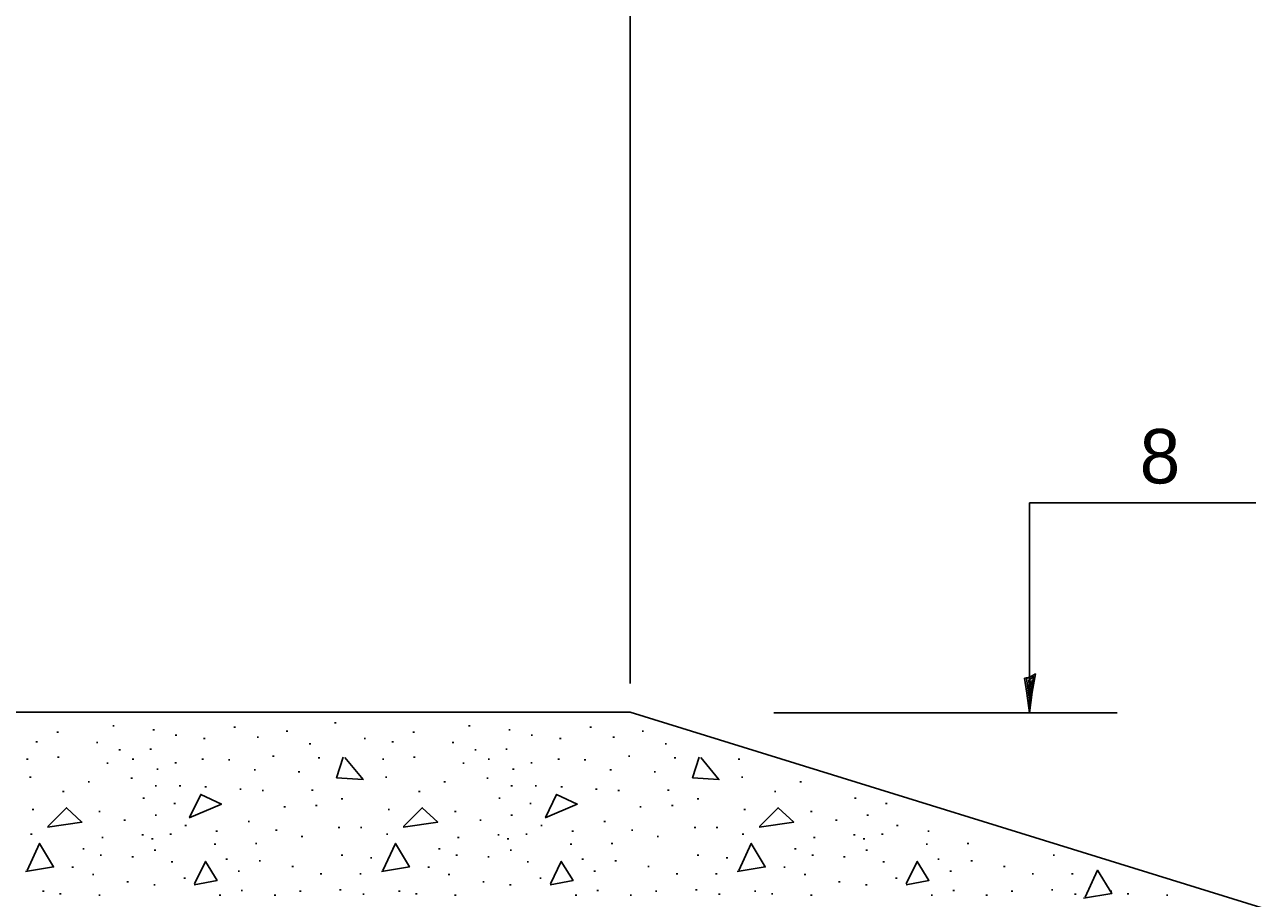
# Model space of a CAD drawing. Extents: x 0 to 2.83, y 0 to 1.83.
# Drawn here: x 0.8723 to 1.1231, y 1.2675 to 1.4454 of the extents above; entities that cross this region are included whole.
import ezdxf

# ---------------------------------------------------------------- set-up
doc = ezdxf.new("R2010")
doc.units = 0
doc.layers.add('RD_Pr_Roadway_Dimensions', color=7, linetype='Continuous')
doc.layers.add('SH_General_Details', color=7, linetype='Continuous')

msp = doc.modelspace()

# ---------------------------------------------------------------- linework, layer by layer
at = {"layer": 'RD_Pr_Roadway_Dimensions'}
for p, q in [((0.99556, 1.31126), (0.99556, 1.68042)), ((1.0769, 1.30528), (1.0769, 1.34802)), ((1.0769, 1.34802), (1.12301, 1.34802)), ((1.02488, 1.30528), (1.09476, 1.30528))]:
    msp.add_line(p, q, dxfattribs=at)
at = {"layer": 'SH_General_Details'}
for p, q in [((0.7075, 1.30539), (0.99556, 1.30539)), ((1.36431, 1.19117), (0.99556, 1.30539)), ((0.89022, 1.30261), (0.89054, 1.30261)), ((0.91491, 1.30234), (0.91523, 1.30234)), ((0.9354, 1.30323), (0.93572, 1.30323)), ((0.9627, 1.30261), (0.96302, 1.30261)), ((0.98739, 1.30234), (0.98771, 1.30234)), ((0.87886, 1.30132), (0.87917, 1.30132)), ((0.89837, 1.3018), (0.89869, 1.3018)), ((0.90293, 1.30071), (0.90325, 1.30071)), ((0.90872, 1.30003), (0.90903, 1.30003)), ((0.91961, 1.3003), (0.91993, 1.3003)), ((0.92553, 1.30152), (0.92585, 1.30152)), ((0.94139, 1.30003), (0.94171, 1.30003)), ((0.95133, 1.30132), (0.95165, 1.30132)), ((0.97085, 1.3018), (0.97116, 1.3018)), ((0.97541, 1.30071), (0.97572, 1.30071)), ((0.98119, 1.30003), (0.98151, 1.30003)), ((0.99209, 1.3003), (0.9924, 1.3003)), ((0.99801, 1.30152), (0.99833, 1.30152)), ((0.87457, 1.29934), (0.87489, 1.29934)), ((0.88689, 1.29921), (0.88721, 1.29921)), ((0.89145, 1.29771), (0.89177, 1.29771)), ((0.89778, 1.29785), (0.8981, 1.29785)), ((0.93023, 1.29894), (0.93055, 1.29894)), ((0.94704, 1.29934), (0.94736, 1.29934)), ((0.95937, 1.29921), (0.95968, 1.29921)), ((0.96393, 1.29771), (0.96424, 1.29771)), ((0.97026, 1.29785), (0.97057, 1.29785)), ((1.0027, 1.29894), (1.00302, 1.29894)), ((0.87266, 1.2958), (0.87298, 1.2958)), ((0.87899, 1.29621), (0.87931, 1.29621)), ((0.889, 1.29499), (0.88932, 1.29499)), ((0.89417, 1.2958), (0.89449, 1.2958)), ((0.90286, 1.29506), (0.90318, 1.29506)), ((0.90838, 1.2958), (0.90869, 1.2958)), ((0.91376, 1.29567), (0.91407, 1.29567)), ((0.92274, 1.29642), (0.92306, 1.29642)), ((0.93207, 1.29608), (0.93238, 1.29608)), ((0.94514, 1.2958), (0.94545, 1.2958)), ((0.95147, 1.29621), (0.95178, 1.29621)), ((0.96148, 1.29499), (0.96179, 1.29499)), ((0.96665, 1.2958), (0.96697, 1.2958)), ((0.97534, 1.29506), (0.97566, 1.29506)), ((0.98085, 1.2958), (0.98117, 1.2958)), ((0.98623, 1.29567), (0.98655, 1.29567)), ((0.99522, 1.29642), (0.99553, 1.29642)), ((1.00454, 1.29608), (1.00486, 1.29608)), ((1.01761, 1.2958), (1.01793, 1.2958)), ((0.87328, 1.29213), (0.87359, 1.29213)), ((0.8939, 1.29192), (0.89422, 1.29192)), ((0.89919, 1.29376), (0.8995, 1.29376)), ((0.919, 1.29363), (0.91931, 1.29363)), ((0.92798, 1.29322), (0.9283, 1.29322)), ((0.94575, 1.29213), (0.94607, 1.29213)), ((0.96638, 1.29192), (0.96669, 1.29192)), ((0.97166, 1.29376), (0.97198, 1.29376)), ((0.99147, 1.29363), (0.99179, 1.29363)), ((1.00046, 1.29322), (1.00077, 1.29322)), ((1.01823, 1.29213), (1.01854, 1.29213)), ((0.88519, 1.29118), (0.88551, 1.29118)), ((0.89885, 1.29036), (0.89916, 1.29036)), ((0.90375, 1.29036), (0.90407, 1.29036)), ((0.90899, 1.29022), (0.90931, 1.29022)), ((0.91607, 1.28968), (0.91639, 1.28968)), ((0.92063, 1.28947), (0.92095, 1.28947)), ((0.93071, 1.28954), (0.93102, 1.28954)), ((0.95766, 1.29118), (0.95798, 1.29118)), ((0.97132, 1.29036), (0.97164, 1.29036)), ((0.97623, 1.29036), (0.97654, 1.29036)), ((0.98147, 1.29022), (0.98178, 1.29022)), ((0.98855, 1.28968), (0.98886, 1.28968)), ((0.99311, 1.28947), (0.99342, 1.28947)), ((1.00318, 1.28954), (1.0035, 1.28954)), ((1.03014, 1.29118), (1.03046, 1.29118)), ((0.88001, 1.28927), (0.88033, 1.28927)), ((0.89635, 1.28791), (0.89667, 1.28791)), ((0.90266, 1.28682), (0.90298, 1.28682)), ((0.93677, 1.28777), (0.93708, 1.28777)), ((0.95249, 1.28927), (0.95281, 1.28927)), ((0.96883, 1.28791), (0.96914, 1.28791)), ((0.97514, 1.28682), (0.97545, 1.28682)), ((1.00924, 1.28777), (1.00956, 1.28777)), ((1.02497, 1.28927), (1.02528, 1.28927)), ((1.0413, 1.28791), (1.04162, 1.28791)), ((1.04761, 1.28682), (1.04793, 1.28682)), ((0.87382, 1.28559), (0.87414, 1.28559)), ((0.88737, 1.28518), (0.88768, 1.28518)), ((0.89885, 1.28444), (0.89916, 1.28444)), ((0.92506, 1.28614), (0.92537, 1.28614)), ((0.93152, 1.28641), (0.93184, 1.28641)), ((0.9463, 1.28559), (0.94661, 1.28559)), ((0.95984, 1.28518), (0.96016, 1.28518)), ((0.97132, 1.28444), (0.97164, 1.28444)), ((0.99753, 1.28614), (0.99785, 1.28614)), ((1.004, 1.28641), (1.00432, 1.28641)), ((1.01877, 1.28559), (1.01909, 1.28559)), ((1.03232, 1.28518), (1.03263, 1.28518)), ((1.0438, 1.28444), (1.04412, 1.28444)), ((0.89247, 1.28341), (0.89279, 1.28341)), ((0.90491, 1.28233), (0.90522, 1.28233)), ((0.91777, 1.28314), (0.91809, 1.28314)), ((0.93615, 1.28192), (0.93647, 1.28192)), ((0.94064, 1.28192), (0.94096, 1.28192)), ((0.96495, 1.28341), (0.96526, 1.28341)), ((0.97738, 1.28233), (0.9777, 1.28233)), ((0.99025, 1.28314), (0.99056, 1.28314)), ((1.00863, 1.28192), (1.00894, 1.28192)), ((1.01312, 1.28192), (1.01344, 1.28192)), ((1.03742, 1.28341), (1.03774, 1.28341)), ((1.04986, 1.28233), (1.05017, 1.28233)), ((0.87348, 1.28056), (0.8738, 1.28056)), ((0.88798, 1.27988), (0.8883, 1.27988)), ((0.89615, 1.28042), (0.89646, 1.28042)), ((0.8981, 1.2796), (0.89842, 1.2796)), ((0.90184, 1.28056), (0.90216, 1.28056)), ((0.91124, 1.28117), (0.91155, 1.28117)), ((0.92335, 1.28137), (0.92367, 1.28137)), ((0.9286, 1.28008), (0.92891, 1.28008)), ((0.94596, 1.28056), (0.94627, 1.28056)), ((0.96046, 1.27988), (0.96077, 1.27988)), ((0.96862, 1.28042), (0.96894, 1.28042)), ((0.97057, 1.2796), (0.97089, 1.2796)), ((0.97432, 1.28056), (0.97464, 1.28056)), ((0.98371, 1.28117), (0.98403, 1.28117)), ((0.99583, 1.28137), (0.99615, 1.28137)), ((1.00107, 1.28008), (1.00139, 1.28008)), ((1.01843, 1.28056), (1.01875, 1.28056)), ((1.03293, 1.27988), (1.03325, 1.27988)), ((1.0411, 1.28042), (1.04142, 1.28042)), ((1.04305, 1.2796), (1.04337, 1.2796)), ((1.04679, 1.28056), (1.04711, 1.28056)), ((1.05619, 1.28117), (1.05651, 1.28117)), ((0.8841, 1.27758), (0.88442, 1.27758)), ((0.89864, 1.27731), (0.89896, 1.27731)), ((0.9109, 1.27854), (0.91121, 1.27854)), ((0.91927, 1.27865), (0.91959, 1.27865)), ((0.95657, 1.27758), (0.95689, 1.27758)), ((0.97112, 1.27731), (0.97144, 1.27731)), ((0.98337, 1.27854), (0.98369, 1.27854)), ((0.99175, 1.27865), (0.99206, 1.27865)), ((1.02905, 1.27758), (1.02937, 1.27758)), ((1.04359, 1.27731), (1.04391, 1.27731)), ((1.05585, 1.27854), (1.05616, 1.27854)), ((1.06422, 1.27865), (1.06454, 1.27865)), ((0.88764, 1.27629), (0.88796, 1.27629)), ((0.89411, 1.27595), (0.89442, 1.27595)), ((0.90212, 1.27493), (0.90243, 1.27493)), ((0.91328, 1.27547), (0.9136, 1.27547)), ((0.92002, 1.27513), (0.92034, 1.27513)), ((0.93676, 1.27629), (0.93708, 1.27629)), ((0.94269, 1.27575), (0.943, 1.27575)), ((0.96011, 1.27629), (0.96043, 1.27629)), ((0.96658, 1.27595), (0.9669, 1.27595)), ((0.97459, 1.27493), (0.97491, 1.27493)), ((0.98576, 1.27547), (0.98607, 1.27547)), ((0.99249, 1.27513), (0.99281, 1.27513)), ((1.00924, 1.27629), (1.00956, 1.27629)), ((1.01516, 1.27575), (1.01548, 1.27575)), ((1.03259, 1.27629), (1.03291, 1.27629)), ((1.03906, 1.27595), (1.03937, 1.27595)), ((1.04707, 1.27493), (1.04738, 1.27493)), ((1.05823, 1.27547), (1.05855, 1.27547)), ((1.06497, 1.27513), (1.06529, 1.27513)), ((1.08171, 1.27629), (1.08203, 1.27629)), ((0.88192, 1.27384), (0.88224, 1.27384)), ((0.88607, 1.27234), (0.88639, 1.27234)), ((0.91573, 1.27302), (0.91605, 1.27302)), ((0.92669, 1.27398), (0.92701, 1.27398)), ((0.93248, 1.27248), (0.93279, 1.27248)), ((0.94051, 1.27248), (0.94083, 1.27248)), ((0.9544, 1.27384), (0.95471, 1.27384)), ((0.95855, 1.27234), (0.95887, 1.27234)), ((0.98821, 1.27302), (0.98852, 1.27302)), ((0.99917, 1.27398), (0.99948, 1.27398)), ((1.00495, 1.27248), (1.00527, 1.27248)), ((1.01298, 1.27248), (1.0133, 1.27248)), ((1.02687, 1.27384), (1.02719, 1.27384)), ((1.03102, 1.27234), (1.03134, 1.27234)), ((1.06068, 1.27302), (1.061, 1.27302)), ((1.07164, 1.27398), (1.07196, 1.27398)), ((1.07743, 1.27248), (1.07774, 1.27248)), ((1.08546, 1.27248), (1.08578, 1.27248)), ((0.89308, 1.27085), (0.8934, 1.27085)), ((0.89858, 1.27023), (0.89889, 1.27023)), ((0.9047, 1.27159), (0.90502, 1.27159)), ((0.96556, 1.27085), (0.96588, 1.27085)), ((0.97105, 1.27023), (0.97137, 1.27023)), ((0.97718, 1.27159), (0.97749, 1.27159)), ((1.03804, 1.27085), (1.03835, 1.27085)), ((1.04353, 1.27023), (1.04384, 1.27023)), ((1.04965, 1.27159), (1.04997, 1.27159)), ((0.87593, 1.26894), (0.87625, 1.26894)), ((0.8794, 1.2684), (0.87972, 1.2684)), ((0.88737, 1.26812), (0.88768, 1.26812)), ((0.91192, 1.26812), (0.91223, 1.26812)), ((0.91634, 1.26908), (0.91666, 1.26908)), ((0.92308, 1.26812), (0.9234, 1.26812)), ((0.92826, 1.26894), (0.92857, 1.26894)), ((0.93643, 1.26921), (0.93674, 1.26921)), ((0.94112, 1.26833), (0.94144, 1.26833)), ((0.94841, 1.26894), (0.94872, 1.26894)), ((0.95188, 1.2684), (0.95219, 1.2684)), ((0.95984, 1.26812), (0.96016, 1.26812)), ((0.98439, 1.26812), (0.98471, 1.26812)), ((0.98882, 1.26908), (0.98914, 1.26908)), ((0.99556, 1.26812), (0.99587, 1.26812)), ((1.00073, 1.26894), (1.00105, 1.26894)), ((1.0089, 1.26921), (1.00922, 1.26921)), ((1.0136, 1.26833), (1.01391, 1.26833)), ((1.02088, 1.26894), (1.0212, 1.26894)), ((1.02435, 1.2684), (1.02467, 1.2684)), ((1.03232, 1.26812), (1.03263, 1.26812)), ((1.05687, 1.26812), (1.05719, 1.26812)), ((1.06129, 1.26908), (1.06161, 1.26908)), ((1.06803, 1.26812), (1.06835, 1.26812)), ((1.07321, 1.26894), (1.07352, 1.26894)), ((1.08138, 1.26921), (1.08169, 1.26921)), ((1.08607, 1.26833), (1.08639, 1.26833)), ((1.09336, 1.26894), (1.09367, 1.26894)), ((1.09683, 1.2684), (1.09714, 1.2684)), ((1.10479, 1.26812), (1.10511, 1.26812))]:
    msp.add_line(p, q, dxfattribs=at)
for points in [[(1.077, 1.31255), (1.07592, 1.31231), (1.07639, 1.30923), (1.0769, 1.30528), (1.07748, 1.3095), (1.07813, 1.3132), (1.077, 1.31255), (1.07629, 1.31222), (1.0769, 1.30794), (1.07773, 1.31262), (1.0768, 1.31193), (1.07693, 1.30996), (1.07722, 1.31186)], [(0.93747, 1.29617), (0.9412, 1.29165), (0.93581, 1.29205), (0.93716, 1.29625)], [(1.00995, 1.29617), (1.01368, 1.29165), (1.00829, 1.29205), (1.00963, 1.29625)], [(0.90584, 1.28396), (0.90814, 1.28864), (0.91234, 1.28666), (0.90579, 1.28387)], [(0.97832, 1.28396), (0.98062, 1.28864), (0.98482, 1.28666), (0.97827, 1.28387)], [(0.87697, 1.28214), (0.88078, 1.28594), (0.88395, 1.28301), (0.8769, 1.28198)], [(0.94945, 1.28214), (0.95325, 1.28594), (0.95642, 1.28301), (0.94938, 1.28198)], [(1.02192, 1.28214), (1.02573, 1.28594), (1.0289, 1.28301), (1.02185, 1.28198)], [(0.87277, 1.27318), (0.87531, 1.27865), (0.87816, 1.27389), (0.87245, 1.27294)], [(0.94525, 1.27318), (0.94778, 1.27865), (0.95064, 1.27389), (0.94493, 1.27294)], [(1.01772, 1.27318), (1.02026, 1.27865), (1.02311, 1.27389), (1.0174, 1.27294)], [(0.90687, 1.2704), (0.90909, 1.275), (0.91147, 1.27112), (0.90683, 1.27024)], [(0.97935, 1.2704), (0.98157, 1.275), (0.98395, 1.27112), (0.97931, 1.27024)], [(1.05182, 1.2704), (1.05404, 1.275), (1.05642, 1.27112), (1.05178, 1.27024)], [(1.08826, 1.26774), (1.09079, 1.27321), (1.09365, 1.26845), (1.08794, 1.2675)]]:
    msp.add_lwpolyline(points, dxfattribs=at)

# ---------------------------------------------------------------- texts
at = {"layer": 'RD_Pr_Roadway_Dimensions'}
msp.add_text('8', height=0.01108, dxfattribs=at).set_placement((1.09936, 1.35198))

doc.saveas('drawing.dxf')
